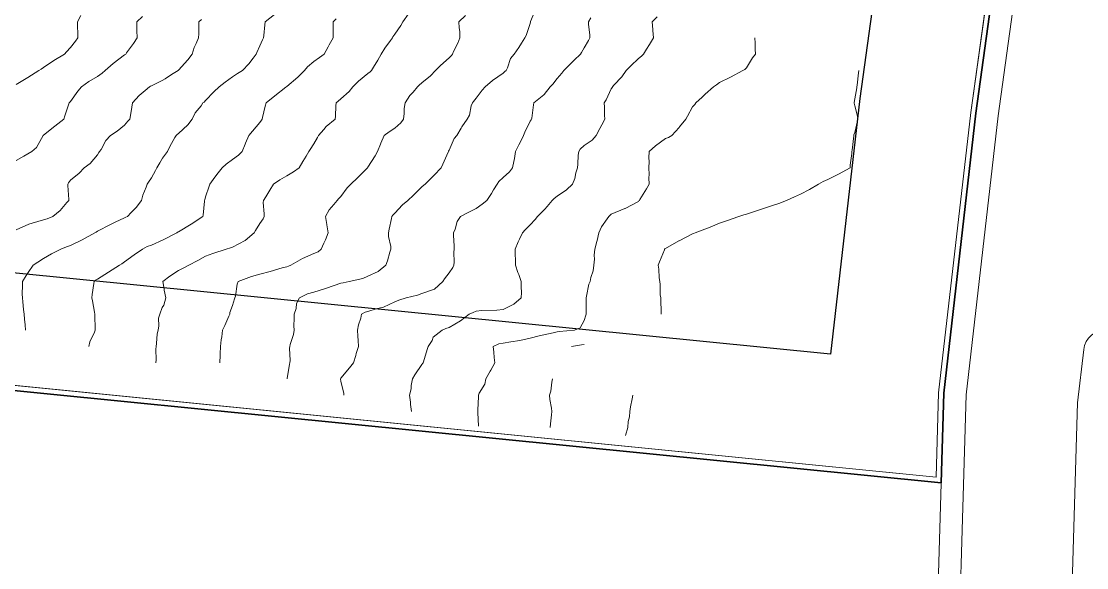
# Model space of a CAD drawing. Header units: metres. Extents: x 750 to 3116, y -341 to 1465.
# Drawn here: x 1038.27 to 1085.94, y -245.26 to -220.83 of the extents above; entities that cross this region are included whole.
import ezdxf

# ---------------------------------------------------------------- set-up
doc = ezdxf.new("R2010")
doc.units = ezdxf.units.M
doc.linetypes.add('ACAD_ISO04W100', pattern=[30, 24, -3, 0, -3])
doc.layers.add('Column', color=50, linetype='Continuous', lineweight=20)
for name, color, linetype in [('CONTOUR873_5', 7, 'Continuous'), ('CONTOUR873_667', 7, 'Continuous'), ('CONTOUR873_833', 7, 'Continuous'), ('CONTOUR874', 7, 'Continuous'), ('CONTOUR874_167', 7, 'Continuous'), ('CONTOUR874_333', 7, 'Continuous'), ('CONTOUR874_5', 7, 'Continuous'), ('CONTOUR874_667', 7, 'Continuous'), ('CONTOUR874_833', 7, 'Continuous'), ('CONTOUR875', 7, 'Continuous'), ('CONTOUR875_167', 7, 'Continuous'), ('CONTOUR875_333', 7, 'Continuous'), ('CONTOUR875_5', 7, 'Continuous')]:
    doc.layers.add(name, color=color, linetype=linetype)

msp = doc.modelspace()

# ---------------------------------------------------------------- linework, layer by layer
at = {"layer": 'Column'}
for points in [[(822.591, -162.792), (935.248, -167.363), (1003.085, -173.329), (1084.5, -182.543, -0.390874), (1085.387, -183.569), (1084.676, -205.529), (1081.977, -225.064), (1080.541, -237.533), (1078.7, -300.016)], [(1163.455, -237.767), (1086.841, -234.624, 0.392789), (1085.807, -235.508), (1085.532, -237.893), (1083.698, -300.163)]]:
    msp.add_lwpolyline(points, format="xyb", dxfattribs=at)
msp.add_lwpolyline([(822.53, -164.291), (935.152, -168.861), (1002.935, -174.822), (1084.371, -184.038), (1083.678, -205.444), (1080.985, -224.939), (1079.542, -237.461), (1077.701, -299.986)], dxfattribs=at)
at = {"layer": 'Column', "linetype": 'ACAD_ISO04W100', "lineweight": 20, "ltscale": 100}
for points in [[(1079.424, -241.469), (1009.61, -234.518), (963.193, -234.838), (933.354, -233.775), (933.386, -219.3), (931.983, -198.128), (933.154, -168.781), (935.152, -168.861), (1002.935, -174.822), (1084.371, -184.038), (1083.678, -205.444), (1080.985, -224.939), (1079.542, -237.461)], [(1079.202, -241.216), (1009.621, -234.288), (963.196, -234.608), (933.585, -233.553), (933.616, -219.293), (932.214, -198.125), (933.374, -169.02), (935.137, -169.09), (1002.912, -175.051), (1084.134, -184.243), (1083.449, -205.424), (1080.757, -224.91), (1079.313, -237.444)]]:
    msp.add_lwpolyline(points, close=True, dxfattribs=at)
at = {"layer": 'Column', "lineweight": 35}
msp.add_lwpolyline([(1083.835, -200.583), (1083.678, -205.444), (1080.985, -224.939), (1079.542, -237.461), (1079.424, -241.469), (1009.61, -234.518), (963.193, -234.838), (933.354, -233.775), (933.386, -219.3), (931.983, -198.128), (933.154, -168.781), (935.152, -168.861), (1002.935, -174.822), (1067.424, -182.12)], dxfattribs=at)
at = {"layer": 'Column', "lineweight": 20}
msp.add_lwpolyline([(1084.134, -184.243), (1083.449, -205.424), (1080.757, -224.91), (1079.313, -237.444), (1079.202, -241.216), (1009.621, -234.288), (963.196, -234.608), (933.585, -233.553), (933.616, -219.293), (932.214, -198.125), (933.374, -169.02), (935.137, -169.09), (1002.912, -175.051)], close=True, dxfattribs=at)
at = {"layer": 'Column', "lineweight": 30}
msp.add_lwpolyline([(1078.988, -188.693), (1078.46, -205), (1075.796, -224.282), (1074.478, -235.721), (1009.852, -229.287), (963.268, -229.607), (938.595, -228.728), (938.616, -219.133), (937.22, -198.059), (938.165, -174.376), (1002.412, -180.026)], close=True, dxfattribs=at)
at = {"layer": 'CONTOUR873_5', "linetype": 'Continuous', "lineweight": 18}
for p, q in [((1040.787, -220.851), (1040.939, -220.569)), ((1040.795, -221.046), (1040.787, -220.851)), ((1040.801, -221.378), (1040.795, -221.046)), ((1040.704, -221.717), (1040.809, -221.577)), ((1040.809, -221.577), (1040.801, -221.378)), ((1040.298, -222.2), (1040.47, -221.997)), ((1040.47, -221.997), (1040.704, -221.717)), ((1039.26, -222.903), (1039.727, -222.583)), ((1039.727, -222.583), (1040.203, -222.303)), ((1040.203, -222.303), (1040.298, -222.2)), ((1038.565, -223.338), (1039.062, -223.029)), ((1039.062, -223.029), (1039.156, -222.966)), ((1039.156, -222.966), (1039.26, -222.903)), ((1038.05, -223.658), (1038.565, -223.338))]:
    msp.add_line(p, q, dxfattribs=at)
at = {"layer": 'CONTOUR873_667', "linetype": 'Continuous', "lineweight": 18}
for p, q in [((1043.447, -220.851), (1043.7, -220.611)), ((1043.449, -221.187), (1043.447, -220.851)), ((1043.3, -221.823), (1043.451, -221.577)), ((1043.448, -221.242), (1043.449, -221.187)), ((1043.451, -221.577), (1043.448, -221.242)), ((1042.982, -222.247), (1043.3, -221.823)), ((1042.377, -222.721), (1042.89, -222.337)), ((1042.89, -222.337), (1042.922, -222.322)), ((1042.922, -222.322), (1042.944, -222.303)), ((1042.944, -222.303), (1042.982, -222.247)), ((1041.89, -223.155), (1042.02, -223.029)), ((1042.02, -223.029), (1042.377, -222.721)), ((1040.971, -223.755), (1041.29, -223.521)), ((1041.29, -223.521), (1041.68, -223.306)), ((1041.68, -223.306), (1041.89, -223.155)), ((1040.47, -224.42), (1040.803, -223.955)), ((1040.803, -223.955), (1040.971, -223.755)), ((1040.406, -224.519), (1040.417, -224.481)), ((1040.417, -224.481), (1040.435, -224.46)), ((1040.435, -224.46), (1040.47, -224.42)), ((1040.222, -225.058), (1040.406, -224.519)), ((1039.771, -225.514), (1040.181, -225.207)), ((1040.181, -225.207), (1040.222, -225.058)), ((1039.26, -225.928), (1039.771, -225.514)), ((1038.949, -226.472), (1039.249, -225.94)), ((1039.249, -225.94), (1039.254, -225.933)), ((1039.254, -225.933), (1039.256, -225.931)), ((1039.256, -225.931), (1039.26, -225.928)), ((1038.05, -227.048), (1038.391, -226.863)), ((1038.391, -226.863), (1038.745, -226.659)), ((1038.745, -226.659), (1038.949, -226.472))]:
    msp.add_line(p, q, dxfattribs=at)
at = {"layer": 'CONTOUR873_833', "linetype": 'Continuous', "lineweight": 18}
for p, q in [((1046.21, -221.037), (1046.224, -220.851)), ((1046.219, -221.396), (1046.21, -221.037)), ((1046.224, -220.851), (1046.341, -220.744)), ((1046.103, -221.827), (1046.202, -221.577)), ((1046.202, -221.577), (1046.219, -221.396)), ((1045.914, -222.303), (1046.009, -221.996)), ((1046.009, -221.996), (1046.103, -221.827)), ((1045.31, -223.01), (1045.732, -222.556)), ((1045.732, -222.556), (1045.914, -222.303)), ((1045.001, -223.214), (1045.29, -223.029)), ((1045.29, -223.029), (1045.297, -223.021)), ((1045.297, -223.021), (1045.31, -223.01)), ((1044.1, -223.714), (1044.575, -223.47)), ((1044.575, -223.47), (1044.716, -223.399)), ((1044.716, -223.399), (1045.001, -223.214)), ((1043.544, -224.147), (1043.823, -223.921)), ((1043.823, -223.921), (1044.016, -223.755)), ((1044.016, -223.755), (1044.058, -223.73)), ((1044.058, -223.73), (1044.1, -223.714)), ((1043.214, -224.675), (1043.255, -224.481)), ((1043.255, -224.481), (1043.544, -224.147)), ((1043.154, -225.048), (1043.214, -224.675)), ((1042.89, -225.477), (1043.042, -225.298)), ((1043.042, -225.298), (1043.123, -225.207)), ((1043.123, -225.207), (1043.154, -225.048)), ((1042.263, -225.933), (1042.562, -225.736)), ((1042.562, -225.736), (1042.89, -225.477)), ((1041.841, -226.562), (1042.052, -226.156)), ((1042.052, -226.156), (1042.263, -225.933)), ((1041.361, -227.194), (1041.68, -226.798)), ((1041.68, -226.798), (1041.744, -226.697)), ((1041.744, -226.697), (1041.775, -226.659)), ((1041.775, -226.659), (1041.841, -226.562)), ((1041.082, -227.385), (1041.361, -227.194)), ((1040.47, -227.933), (1040.856, -227.616)), ((1040.856, -227.616), (1041.082, -227.385)), ((1040.358, -228.111), (1040.385, -228.06)), ((1040.359, -228.178), (1040.358, -228.111)), ((1040.397, -228.793), (1040.359, -228.178)), ((1040.385, -228.06), (1040.47, -227.933)), ((1040.014, -229.289), (1040.307, -228.935)), ((1040.307, -228.935), (1040.398, -228.837)), ((1040.398, -228.837), (1040.397, -228.793)), ((1038.76, -229.863), (1039.26, -229.714)), ((1039.26, -229.714), (1039.435, -229.668)), ((1039.435, -229.668), (1039.68, -229.563)), ((1039.68, -229.563), (1040.014, -229.289)), ((1038.05, -230.162), (1038.608, -229.898)), ((1038.608, -229.898), (1038.76, -229.863))]:
    msp.add_line(p, q, dxfattribs=at)
at = {"layer": 'CONTOUR874', "linetype": 'Continuous', "lineweight": 18}
for p, q in [((1049.185, -220.851), (1049.601, -220.522)), ((1049.118, -221.47), (1049.174, -220.992)), ((1049.174, -220.992), (1049.185, -220.851)), ((1049.069, -221.654), (1049.11, -221.577)), ((1049.11, -221.577), (1049.118, -221.47)), ((1048.809, -222.224), (1048.94, -221.927)), ((1048.94, -221.927), (1049.069, -221.654)), ((1048.455, -222.738), (1048.642, -222.481)), ((1048.642, -222.481), (1048.787, -222.303)), ((1048.787, -222.303), (1048.809, -222.224)), ((1047.954, -223.163), (1048.168, -223.029)), ((1048.168, -223.029), (1048.455, -222.738)), ((1047.397, -223.555), (1047.73, -223.311)), ((1047.73, -223.311), (1047.954, -223.163)), ((1046.52, -224.376), (1046.895, -223.98)), ((1046.895, -223.98), (1047.125, -223.755)), ((1047.125, -223.755), (1047.397, -223.555)), ((1046.316, -224.604), (1046.396, -224.481)), ((1046.396, -224.481), (1046.452, -224.44)), ((1046.452, -224.44), (1046.52, -224.376)), ((1045.919, -225.207), (1046.054, -224.927)), ((1046.054, -224.927), (1046.316, -224.604)), ((1045.721, -225.453), (1045.919, -225.207)), ((1045.2, -225.933), (1045.246, -225.895)), ((1045.246, -225.895), (1045.31, -225.844)), ((1045.31, -225.844), (1045.721, -225.453)), ((1044.923, -226.427), (1045.149, -226.029)), ((1045.149, -226.029), (1045.2, -225.933)), ((1044.597, -226.957), (1044.811, -226.659)), ((1044.811, -226.659), (1044.923, -226.427)), ((1044.333, -227.385), (1044.479, -227.157)), ((1044.479, -227.157), (1044.597, -226.957)), ((1044.1, -227.837), (1044.284, -227.495)), ((1044.284, -227.495), (1044.333, -227.385)), ((1043.718, -228.608), (1043.861, -228.254)), ((1043.861, -228.254), (1043.908, -228.111)), ((1043.908, -228.111), (1043.958, -228.025)), ((1043.958, -228.025), (1044.1, -227.837)), ((1043.651, -228.837), (1043.718, -228.608)), ((1043.19, -229.383), (1043.42, -229.155)), ((1043.42, -229.155), (1043.651, -228.837)), ((1042.47, -229.815), (1042.89, -229.616)), ((1042.89, -229.616), (1042.946, -229.596)), ((1042.946, -229.596), (1043.024, -229.563)), ((1043.024, -229.563), (1043.19, -229.383)), ((1041.68, -230.22), (1042.262, -229.912)), ((1042.262, -229.912), (1042.47, -229.815)), ((1040.47, -230.856), (1040.993, -230.603)), ((1040.993, -230.603), (1041.565, -230.289)), ((1041.565, -230.289), (1041.623, -230.255)), ((1041.623, -230.255), (1041.68, -230.22)), ((1039.619, -231.23), (1040.043, -231.015)), ((1040.043, -231.015), (1040.293, -230.908)), ((1040.293, -230.908), (1040.47, -230.856)), ((1038.8, -231.741), (1039.017, -231.595)), ((1039.017, -231.595), (1039.26, -231.433)), ((1039.26, -231.433), (1039.619, -231.23)), ((1038.495, -232.2), (1038.58, -232.059)), ((1038.58, -232.059), (1038.8, -231.741)), ((1038.323, -232.467), (1038.495, -232.2)), ((1038.329, -232.634), (1038.323, -232.467)), ((1038.315, -233.034), (1038.329, -232.634)), ((1038.321, -233.193), (1038.315, -233.034)), ((1038.344, -233.369), (1038.321, -233.193)), ((1038.378, -233.722), (1038.344, -233.369)), ((1038.404, -233.919), (1038.378, -233.722)), ((1038.423, -234.143), (1038.404, -233.919)), ((1038.449, -234.405), (1038.423, -234.143)), ((1038.469, -234.645), (1038.449, -234.405))]:
    msp.add_line(p, q, dxfattribs=at)
at = {"layer": 'CONTOUR874_167', "linetype": 'Continuous', "lineweight": 18}
for p, q in [((1052.225, -220.851), (1052.363, -220.727)), ((1052.226, -221.057), (1052.225, -220.851)), ((1052.228, -221.372), (1052.226, -221.057)), ((1052.051, -221.888), (1052.229, -221.577)), ((1052.229, -221.577), (1052.228, -221.372)), ((1051.819, -222.303), (1052.007, -221.965)), ((1052.007, -221.965), (1052.051, -221.888)), ((1051.36, -222.633), (1051.609, -222.452)), ((1051.609, -222.452), (1051.819, -222.303)), ((1050.65, -223.329), (1050.937, -223.029)), ((1050.937, -223.029), (1051.08, -222.861)), ((1051.08, -222.861), (1051.36, -222.633)), ((1050.15, -223.748), (1050.65, -223.329)), ((1049.622, -224.164), (1050.106, -223.781)), ((1050.106, -223.781), (1050.139, -223.755)), ((1050.139, -223.755), (1050.144, -223.752)), ((1050.144, -223.752), (1050.15, -223.748)), ((1049.186, -224.629), (1049.226, -224.481)), ((1049.226, -224.481), (1049.622, -224.164)), ((1049.065, -225.132), (1049.186, -224.629)), ((1048.624, -225.743), (1048.94, -225.352)), ((1048.94, -225.352), (1049.013, -225.251)), ((1049.013, -225.251), (1049.046, -225.207)), ((1049.046, -225.207), (1049.065, -225.132)), ((1048.451, -225.933), (1048.624, -225.743)), ((1048.16, -226.659), (1048.285, -226.326)), ((1048.285, -226.326), (1048.298, -226.274)), ((1048.298, -226.274), (1048.451, -225.933)), ((1047.73, -227.012), (1047.993, -226.817)), ((1047.993, -226.817), (1048.16, -226.659)), ((1047.256, -227.385), (1047.446, -227.215)), ((1047.446, -227.215), (1047.73, -227.012)), ((1046.858, -227.908), (1047.017, -227.683)), ((1047.017, -227.683), (1047.256, -227.385)), ((1046.52, -228.685), (1046.672, -228.202)), ((1046.672, -228.202), (1046.708, -228.111)), ((1046.708, -228.111), (1046.858, -227.908)), ((1046.48, -228.813), (1046.52, -228.685)), ((1046.412, -229.498), (1046.467, -228.868)), ((1046.467, -228.868), (1046.472, -228.837)), ((1046.472, -228.837), (1046.48, -228.813)), ((1045.87, -229.899), (1046.4, -229.563)), ((1046.4, -229.563), (1046.412, -229.498)), ((1045.31, -230.24), (1045.87, -229.899)), ((1044.1, -230.835), (1044.618, -230.599)), ((1044.618, -230.599), (1045.228, -230.289)), ((1045.228, -230.289), (1045.268, -230.264)), ((1045.268, -230.264), (1045.31, -230.24)), ((1043.32, -231.273), (1043.694, -231.015)), ((1043.694, -231.015), (1043.911, -230.902)), ((1043.911, -230.902), (1044.1, -230.835)), ((1042.769, -231.668), (1042.89, -231.589)), ((1042.89, -231.589), (1043.32, -231.273)), ((1041.68, -232.359), (1042.182, -232.042)), ((1042.182, -232.042), (1042.668, -231.741)), ((1042.668, -231.741), (1042.769, -231.668)), ((1041.443, -233.05), (1041.522, -232.561)), ((1041.522, -232.561), (1041.532, -232.467)), ((1041.532, -232.467), (1041.59, -232.413)), ((1041.59, -232.413), (1041.68, -232.359)), ((1041.429, -233.193), (1041.443, -233.05)), ((1041.457, -233.326), (1041.429, -233.193)), ((1041.55, -233.841), (1041.457, -233.326)), ((1041.565, -233.919), (1041.55, -233.841)), ((1041.565, -233.988), (1041.565, -233.919)), ((1041.572, -234.58), (1041.565, -233.988)), ((1041.342, -235.168), (1041.546, -234.725)), ((1041.546, -234.725), (1041.572, -234.645)), ((1041.572, -234.645), (1041.572, -234.58)), ((1041.289, -235.371), (1041.342, -235.168))]:
    msp.add_line(p, q, dxfattribs=at)
at = {"layer": 'CONTOUR874_333', "linetype": 'Continuous', "lineweight": 18}
for p, q in [((1055.336, -220.851), (1055.604, -220.493)), ((1054.99, -221.402), (1055.259, -221.012)), ((1055.259, -221.012), (1055.336, -220.851)), ((1054.799, -221.691), (1054.879, -221.577)), ((1054.879, -221.577), (1054.9, -221.523)), ((1054.9, -221.523), (1054.99, -221.402)), ((1054.373, -222.303), (1054.535, -222.03)), ((1054.535, -222.03), (1054.799, -221.691)), ((1054.025, -222.882), (1054.222, -222.568)), ((1054.222, -222.568), (1054.373, -222.303)), ((1053.875, -223.086), (1053.937, -223.029)), ((1053.937, -223.029), (1054.025, -222.882)), ((1053.113, -223.755), (1053.363, -223.505)), ((1053.363, -223.505), (1053.78, -223.169)), ((1053.78, -223.169), (1053.875, -223.086)), ((1052.57, -224.298), (1052.937, -223.975)), ((1052.937, -223.975), (1053.113, -223.755)), ((1052.346, -224.615), (1052.366, -224.481)), ((1052.366, -224.481), (1052.447, -224.407)), ((1052.447, -224.407), (1052.57, -224.298)), ((1052.338, -225.068), (1052.346, -224.615)), ((1051.91, -225.537), (1052.313, -225.207)), ((1052.313, -225.207), (1052.338, -225.068)), ((1051.567, -225.933), (1051.812, -225.662)), ((1051.812, -225.662), (1051.91, -225.537)), ((1051.201, -226.564), (1051.36, -226.31)), ((1051.36, -226.31), (1051.522, -226.03)), ((1051.522, -226.03), (1051.567, -225.933)), ((1050.872, -227.092), (1051.013, -226.867)), ((1051.013, -226.867), (1051.139, -226.659)), ((1051.139, -226.659), (1051.201, -226.564)), ((1050.7, -227.385), (1050.872, -227.092)), ((1049.836, -227.922), (1050.15, -227.737)), ((1050.15, -227.737), (1050.447, -227.563)), ((1050.447, -227.563), (1050.7, -227.385)), ((1049.392, -228.382), (1049.564, -228.111)), ((1049.564, -228.111), (1049.836, -227.922)), ((1049.107, -228.837), (1049.208, -228.676)), ((1049.208, -228.676), (1049.392, -228.382)), ((1049.101, -228.934), (1049.107, -228.837)), ((1049.147, -229.439), (1049.101, -228.934)), ((1048.94, -229.879), (1049.1, -229.659)), ((1049.1, -229.659), (1049.141, -229.563)), ((1049.141, -229.563), (1049.147, -229.439)), ((1048.687, -230.289), (1048.756, -230.179)), ((1048.756, -230.179), (1048.94, -229.879)), ((1047.73, -230.928), (1048.292, -230.626)), ((1048.292, -230.626), (1048.687, -230.289)), ((1046.844, -231.21), (1047.443, -231.015)), ((1047.443, -231.015), (1047.633, -230.957)), ((1047.633, -230.957), (1047.73, -230.928)), ((1045.773, -231.741), (1046.17, -231.531)), ((1046.17, -231.531), (1046.52, -231.334)), ((1046.52, -231.334), (1046.844, -231.21)), ((1044.913, -232.229), (1045.31, -231.968)), ((1045.31, -231.968), (1045.515, -231.864)), ((1045.515, -231.864), (1045.773, -231.741)), ((1044.603, -232.467), (1044.913, -232.229)), ((1044.666, -232.806), (1044.603, -232.467)), ((1044.668, -232.852), (1044.666, -232.806)), ((1044.743, -233.193), (1044.668, -232.852)), ((1044.583, -233.629), (1044.651, -233.523)), ((1044.651, -233.523), (1044.743, -233.193)), ((1044.418, -234.11), (1044.465, -233.919)), ((1044.465, -233.919), (1044.583, -233.629)), ((1044.39, -234.645), (1044.425, -234.45)), ((1044.425, -234.45), (1044.418, -234.11)), ((1044.328, -235.234), (1044.36, -234.801)), ((1044.36, -234.801), (1044.39, -234.645)), ((1044.292, -235.486), (1044.304, -235.371)), ((1044.304, -235.371), (1044.328, -235.234)), ((1044.309, -235.971), (1044.292, -235.486)), ((1044.298, -236.097), (1044.309, -235.971))]:
    msp.add_line(p, q, dxfattribs=at)
at = {"layer": 'CONTOUR874_5', "linetype": 'Continuous', "lineweight": 18}
for p, q in [((1057.848, -220.851), (1058.146, -220.567)), ((1057.858, -221.12), (1057.848, -220.851)), ((1057.886, -221.291), (1057.858, -221.12)), ((1057.802, -221.812), (1057.896, -221.577)), ((1057.896, -221.577), (1057.886, -221.291)), ((1057.615, -222.18), (1057.802, -221.812)), ((1057.032, -222.802), (1057.41, -222.46)), ((1057.41, -222.46), (1057.515, -222.366)), ((1057.515, -222.366), (1057.561, -222.303)), ((1057.561, -222.303), (1057.615, -222.18)), ((1056.588, -223.262), (1056.804, -223.029)), ((1056.804, -223.029), (1057.032, -222.802)), ((1056.2, -223.589), (1056.588, -223.262)), ((1055.657, -224.155), (1055.802, -223.994)), ((1055.802, -223.994), (1055.994, -223.755)), ((1055.994, -223.755), (1056.079, -223.683)), ((1056.079, -223.683), (1056.2, -223.589)), ((1055.406, -224.73), (1055.443, -224.481)), ((1055.443, -224.481), (1055.657, -224.155)), ((1055.374, -225.207), (1055.406, -224.957)), ((1055.406, -224.957), (1055.406, -224.73)), ((1054.99, -225.612), (1055.261, -225.369)), ((1055.261, -225.369), (1055.374, -225.207)), ((1054.501, -225.933), (1054.729, -225.776)), ((1054.729, -225.776), (1054.99, -225.612)), ((1054.211, -226.659), (1054.342, -226.322)), ((1054.342, -226.322), (1054.357, -226.279)), ((1054.357, -226.279), (1054.501, -225.933)), ((1053.78, -227.355), (1054.104, -226.853)), ((1054.104, -226.853), (1054.211, -226.659)), ((1053.01, -228.111), (1053.312, -227.83)), ((1053.312, -227.83), (1053.734, -227.412)), ((1053.734, -227.412), (1053.762, -227.385)), ((1053.762, -227.385), (1053.767, -227.377)), ((1053.767, -227.377), (1053.78, -227.355)), ((1052.57, -228.665), (1052.856, -228.282)), ((1052.856, -228.282), (1053.01, -228.111)), ((1052.402, -228.837), (1052.466, -228.774)), ((1052.466, -228.774), (1052.57, -228.665)), ((1051.88, -229.563), (1052.055, -229.254)), ((1052.055, -229.254), (1052.262, -229.022)), ((1052.262, -229.022), (1052.402, -228.837)), ((1051.939, -229.91), (1051.88, -229.563)), ((1051.945, -229.938), (1051.939, -229.91)), ((1052.003, -230.289), (1051.945, -229.938)), ((1051.805, -230.748), (1051.882, -230.602)), ((1051.882, -230.602), (1052.003, -230.289)), ((1051.36, -231.217), (1051.561, -231.135)), ((1051.561, -231.135), (1051.686, -231.015)), ((1051.686, -231.015), (1051.805, -230.748)), ((1050.332, -231.741), (1050.857, -231.439)), ((1050.857, -231.439), (1051.36, -231.217)), ((1048.94, -232.143), (1049.405, -232.02)), ((1049.405, -232.02), (1049.95, -231.861)), ((1049.95, -231.861), (1050.15, -231.804)), ((1050.15, -231.804), (1050.225, -231.786)), ((1050.225, -231.786), (1050.332, -231.741)), ((1047.854, -233.118), (1047.925, -232.584)), ((1047.925, -232.584), (1047.974, -232.467)), ((1047.974, -232.467), (1048.568, -232.244)), ((1048.568, -232.244), (1048.94, -232.143)), ((1047.611, -233.847), (1047.73, -233.538)), ((1047.73, -233.538), (1047.819, -233.246)), ((1047.819, -233.246), (1047.83, -233.193)), ((1047.83, -233.193), (1047.854, -233.118)), ((1047.376, -234.432), (1047.56, -234.021)), ((1047.56, -234.021), (1047.606, -233.919)), ((1047.606, -233.919), (1047.611, -233.847)), ((1047.279, -234.645), (1047.376, -234.432)), ((1047.223, -235.067), (1047.241, -234.938)), ((1047.241, -234.938), (1047.279, -234.645)), ((1047.174, -235.704), (1047.184, -235.371)), ((1047.184, -235.371), (1047.223, -235.067)), ((1047.163, -236.097), (1047.173, -235.763)), ((1047.173, -235.763), (1047.174, -235.704))]:
    msp.add_line(p, q, dxfattribs=at)
at = {"layer": 'CONTOUR874_667', "linetype": 'Continuous', "lineweight": 18}
for p, q in [((1061.061, -220.838), (1061.289, -220.274)), ((1060.86, -221.469), (1061.04, -220.924)), ((1061.04, -220.924), (1061.055, -220.86)), ((1061.055, -220.851), (1061.061, -220.838)), ((1061.055, -220.86), (1061.055, -220.851)), ((1060.653, -221.809), (1060.808, -221.577)), ((1060.808, -221.577), (1060.86, -221.469)), ((1060.318, -222.303), (1060.53, -221.997)), ((1060.53, -221.997), (1060.653, -221.809)), ((1060.023, -222.913), (1060.153, -222.497)), ((1060.153, -222.497), (1060.318, -222.303)), ((1059.911, -223.077), (1059.959, -223.029)), ((1059.959, -223.029), (1060.023, -222.913)), ((1059.02, -223.755), (1059.357, -223.471)), ((1059.357, -223.471), (1059.83, -223.144)), ((1059.83, -223.144), (1059.911, -223.077)), ((1058.62, -224.262), (1058.887, -223.915)), ((1058.887, -223.915), (1059.02, -223.755)), ((1058.404, -224.61), (1058.457, -224.481)), ((1058.457, -224.481), (1058.506, -224.412)), ((1058.506, -224.412), (1058.62, -224.262)), ((1058.325, -225.03), (1058.404, -224.61)), ((1057.986, -225.553), (1058.225, -225.207)), ((1058.225, -225.207), (1058.325, -225.03)), ((1057.763, -225.933), (1057.96, -225.603)), ((1057.96, -225.603), (1057.986, -225.553)), ((1057.41, -226.599), (1057.642, -226.072)), ((1057.642, -226.072), (1057.763, -225.933)), ((1057.133, -227.219), (1057.368, -226.684)), ((1057.368, -226.684), (1057.379, -226.659)), ((1057.379, -226.659), (1057.386, -226.644)), ((1057.386, -226.644), (1057.41, -226.599)), ((1057.06, -227.385), (1057.133, -227.219)), ((1056.569, -227.889), (1056.749, -227.715)), ((1056.749, -227.715), (1057.06, -227.385)), ((1055.815, -228.606), (1056.2, -228.235)), ((1056.2, -228.235), (1056.284, -228.161)), ((1056.284, -228.161), (1056.346, -228.111)), ((1056.346, -228.111), (1056.569, -227.889)), ((1055.56, -228.837), (1055.815, -228.606)), ((1054.99, -229.411), (1055.324, -229.038)), ((1055.324, -229.038), (1055.56, -228.837)), ((1054.726, -230.13), (1054.843, -229.651)), ((1054.843, -229.651), (1054.858, -229.563)), ((1054.858, -229.563), (1054.896, -229.506)), ((1054.896, -229.506), (1054.99, -229.411)), ((1054.701, -230.289), (1054.726, -230.13)), ((1054.709, -230.457), (1054.701, -230.289)), ((1054.802, -230.902), (1054.709, -230.457)), ((1054.655, -231.54), (1054.763, -231.151)), ((1054.763, -231.151), (1054.808, -231.015)), ((1054.808, -231.015), (1054.802, -230.902)), ((1054.582, -231.741), (1054.655, -231.54)), ((1053.78, -232.228), (1054.236, -232.015)), ((1054.236, -232.015), (1054.582, -231.741)), ((1052.27, -232.647), (1052.57, -232.544)), ((1052.57, -232.544), (1052.672, -232.528)), ((1052.672, -232.528), (1052.942, -232.467)), ((1052.942, -232.467), (1053.555, -232.332)), ((1053.555, -232.332), (1053.78, -232.228)), ((1050.723, -233.193), (1051.076, -233.023)), ((1051.076, -233.023), (1051.36, -232.946)), ((1051.36, -232.946), (1051.888, -232.783)), ((1051.888, -232.783), (1052.27, -232.647)), ((1050.564, -233.67), (1050.589, -233.456)), ((1050.589, -233.456), (1050.723, -233.193)), ((1050.476, -233.919), (1050.564, -233.67)), ((1050.484, -234.119), (1050.476, -233.919)), ((1050.467, -234.455), (1050.484, -234.119)), ((1050.475, -234.645), (1050.467, -234.455)), ((1050.307, -235.277), (1050.455, -234.828)), ((1050.455, -234.828), (1050.475, -234.645)), ((1050.272, -235.444), (1050.294, -235.371)), ((1050.308, -236.002), (1050.272, -235.444)), ((1050.294, -235.371), (1050.307, -235.277)), ((1050.174, -236.808), (1050.27, -236.169)), ((1050.27, -236.169), (1050.289, -236.097)), ((1050.289, -236.097), (1050.308, -236.002)), ((1050.171, -236.823), (1050.174, -236.808))]:
    msp.add_line(p, q, dxfattribs=at)
at = {"layer": 'CONTOUR874_833', "linetype": 'Continuous', "lineweight": 18}
for p, q in [((1063.648, -220.851), (1063.758, -220.672)), ((1063.654, -220.968), (1063.648, -220.851)), ((1063.703, -221.431), (1063.654, -220.968)), ((1063.645, -221.688), (1063.71, -221.577)), ((1063.71, -221.577), (1063.703, -221.431)), ((1063.338, -222.23), (1063.46, -222.02)), ((1063.46, -222.02), (1063.645, -221.688)), ((1062.889, -222.686), (1063.01, -222.573)), ((1063.01, -222.573), (1063.294, -222.303)), ((1063.294, -222.303), (1063.338, -222.23)), ((1062.458, -223.154), (1062.547, -223.029)), ((1062.547, -223.029), (1062.889, -222.686)), ((1062.048, -223.634), (1062.25, -223.39)), ((1062.25, -223.39), (1062.458, -223.154)), ((1061.66, -224.109), (1061.938, -223.755)), ((1061.938, -223.755), (1062.048, -223.634)), ((1061.19, -224.571), (1061.208, -224.481)), ((1061.208, -224.481), (1061.652, -224.122)), ((1061.652, -224.122), (1061.66, -224.109)), ((1061.114, -225.162), (1061.19, -224.571)), ((1060.801, -225.789), (1061.04, -225.298)), ((1061.04, -225.298), (1061.088, -225.236)), ((1061.088, -225.236), (1061.106, -225.207)), ((1061.106, -225.207), (1061.114, -225.162)), ((1060.74, -225.933), (1060.801, -225.789)), ((1060.388, -226.659), (1060.535, -226.356)), ((1060.535, -226.356), (1060.617, -226.187)), ((1060.617, -226.187), (1060.74, -225.933)), ((1060.341, -226.965), (1060.388, -226.659)), ((1060.254, -227.385), (1060.304, -227.1)), ((1060.304, -227.1), (1060.341, -226.965)), ((1059.636, -227.995), (1059.83, -227.817)), ((1059.83, -227.817), (1060.118, -227.558)), ((1060.118, -227.558), (1060.254, -227.385)), ((1059.4, -228.369), (1059.563, -228.111)), ((1059.563, -228.111), (1059.636, -227.995)), ((1059.101, -228.837), (1059.306, -228.523)), ((1059.306, -228.523), (1059.4, -228.369)), ((1058.292, -229.366), (1058.62, -229.199)), ((1058.62, -229.199), (1058.898, -229.004)), ((1058.898, -229.004), (1059.101, -228.837)), ((1057.777, -229.783), (1057.919, -229.563)), ((1057.919, -229.563), (1058.292, -229.366)), ((1057.611, -230.289), (1057.688, -230.122)), ((1057.688, -230.122), (1057.777, -229.783)), ((1057.609, -230.408), (1057.611, -230.289)), ((1057.642, -230.875), (1057.609, -230.408)), ((1057.631, -231.148), (1057.641, -231.015)), ((1057.641, -231.602), (1057.631, -231.148)), ((1057.641, -231.015), (1057.642, -230.875)), ((1057.632, -231.741), (1057.641, -231.602)), ((1057.21, -232.347), (1057.41, -232.078)), ((1057.41, -232.078), (1057.577, -231.841)), ((1057.577, -231.841), (1057.632, -231.741)), ((1056.761, -232.804), (1057.136, -232.467)), ((1057.136, -232.467), (1057.21, -232.347)), ((1055.493, -233.193), (1055.993, -233.069)), ((1055.993, -233.069), (1056.2, -232.999)), ((1056.2, -232.999), (1056.761, -232.804)), ((1054.475, -233.61), (1054.99, -233.369)), ((1054.99, -233.369), (1055.159, -233.294)), ((1055.159, -233.294), (1055.493, -233.193)), ((1053.459, -234.112), (1053.5, -233.919)), ((1053.5, -233.919), (1053.652, -233.842)), ((1053.652, -233.842), (1053.78, -233.812)), ((1053.78, -233.812), (1054.156, -233.693)), ((1054.156, -233.693), (1054.475, -233.61)), ((1053.321, -234.645), (1053.367, -234.397)), ((1053.367, -234.397), (1053.459, -234.112)), ((1053.336, -234.912), (1053.321, -234.645)), ((1053.344, -235.109), (1053.336, -234.912)), ((1053.263, -235.681), (1053.358, -235.371)), ((1053.358, -235.371), (1053.344, -235.109)), ((1053.132, -236.097), (1053.244, -235.775)), ((1053.244, -235.775), (1053.263, -235.681)), ((1052.57, -236.795), (1052.955, -236.328)), ((1052.955, -236.328), (1053.132, -236.097)), ((1052.551, -236.823), (1052.556, -236.814)), ((1052.552, -236.834), (1052.551, -236.823)), ((1052.57, -236.921), (1052.552, -236.834)), ((1052.556, -236.814), (1052.57, -236.795)), ((1052.698, -237.472), (1052.57, -236.921)), ((1052.71, -237.549), (1052.698, -237.472))]:
    msp.add_line(p, q, dxfattribs=at)
at = {"layer": 'CONTOUR875', "linetype": 'Continuous', "lineweight": 18}
for p, q in [((1066.497, -220.851), (1066.726, -220.633)), ((1066.523, -221.191), (1066.497, -220.851)), ((1066.377, -221.875), (1066.554, -221.577)), ((1066.527, -221.239), (1066.523, -221.191)), ((1066.554, -221.577), (1066.527, -221.239)), ((1066.116, -222.303), (1066.25, -222.081)), ((1066.25, -222.081), (1066.377, -221.875)), ((1065.538, -222.824), (1065.88, -222.5)), ((1065.88, -222.5), (1066.023, -222.389)), ((1066.023, -222.389), (1066.116, -222.303)), ((1065.14, -223.311), (1065.34, -223.029)), ((1065.34, -223.029), (1065.538, -222.824)), ((1064.783, -223.687), (1065.14, -223.311)), ((1064.44, -224.343), (1064.67, -223.85)), ((1064.67, -223.85), (1064.717, -223.783)), ((1064.717, -223.783), (1064.724, -223.755)), ((1064.724, -223.755), (1064.783, -223.687)), ((1064.346, -224.481), (1064.44, -224.343)), ((1064.364, -224.665), (1064.346, -224.481)), ((1064.367, -225.025), (1064.364, -224.665)), ((1064.241, -225.464), (1064.382, -225.207)), ((1064.382, -225.207), (1064.367, -225.025)), ((1063.989, -225.933), (1064.15, -225.621)), ((1064.15, -225.621), (1064.241, -225.464)), ((1063.278, -226.55), (1063.46, -226.381)), ((1063.46, -226.381), (1063.81, -226.143)), ((1063.81, -226.143), (1063.989, -225.933)), ((1063.177, -227.215), (1063.194, -226.818)), ((1063.194, -226.818), (1063.211, -226.659)), ((1063.211, -226.659), (1063.278, -226.55)), ((1063.158, -227.385), (1063.177, -227.215)), ((1063.039, -227.858), (1063.081, -227.612)), ((1063.081, -227.612), (1063.158, -227.385)), ((1062.667, -228.361), (1062.928, -228.111)), ((1062.928, -228.111), (1063.039, -227.858)), ((1062.031, -228.837), (1062.111, -228.754)), ((1062.111, -228.754), (1062.25, -228.653)), ((1062.25, -228.653), (1062.667, -228.361)), ((1061.372, -229.563), (1061.698, -229.231)), ((1061.698, -229.231), (1061.796, -229.109)), ((1061.796, -229.109), (1062.031, -228.837)), ((1061.04, -229.93), (1061.267, -229.699)), ((1061.267, -229.699), (1061.372, -229.563)), ((1060.698, -230.289), (1060.816, -230.154)), ((1060.816, -230.154), (1061.04, -229.93)), ((1060.506, -230.695), (1060.569, -230.571)), ((1060.569, -230.571), (1060.698, -230.289)), ((1060.374, -231.015), (1060.506, -230.695)), ((1060.375, -231.342), (1060.374, -231.015)), ((1060.377, -231.413), (1060.375, -231.342)), ((1060.378, -231.741), (1060.377, -231.413)), ((1060.491, -232.07), (1060.378, -231.741)), ((1060.528, -232.159), (1060.491, -232.07)), ((1060.64, -232.467), (1060.528, -232.159)), ((1060.635, -232.71), (1060.64, -232.467)), ((1060.646, -232.957), (1060.635, -232.71)), ((1060.641, -233.193), (1060.646, -232.957)), ((1059.83, -233.721), (1060.316, -233.485)), ((1060.316, -233.485), (1060.641, -233.193)), ((1057.928, -234.23), (1058.307, -233.919)), ((1058.307, -233.919), (1058.495, -233.844)), ((1058.495, -233.844), (1058.62, -233.785)), ((1058.62, -233.785), (1058.879, -233.763)), ((1058.879, -233.763), (1059.551, -233.751)), ((1059.551, -233.751), (1059.83, -233.721)), ((1057.41, -234.52), (1057.928, -234.23)), ((1056.654, -235.099), (1056.707, -234.949)), ((1056.707, -234.949), (1057.096, -234.645)), ((1057.096, -234.645), (1057.274, -234.563)), ((1057.274, -234.563), (1057.41, -234.52)), ((1056.429, -235.508), (1056.472, -235.371)), ((1056.472, -235.371), (1056.654, -235.099)), ((1056.273, -236.053), (1056.429, -235.508)), ((1055.885, -236.634), (1056.2, -236.172)), ((1056.2, -236.172), (1056.241, -236.122)), ((1056.241, -236.122), (1056.26, -236.097)), ((1056.26, -236.097), (1056.273, -236.053)), ((1055.717, -237.113), (1055.77, -236.823)), ((1055.77, -236.823), (1055.885, -236.634)), ((1055.649, -237.549), (1055.716, -237.259)), ((1055.716, -237.259), (1055.717, -237.113)), ((1055.686, -237.857), (1055.649, -237.549)), ((1055.69, -237.969), (1055.686, -237.857)), ((1055.724, -238.275), (1055.69, -237.969))]:
    msp.add_line(p, q, dxfattribs=at)
at = {"layer": 'CONTOUR875_167', "linetype": 'Continuous', "lineweight": 18}
for p, q in [((1071.101, -221.805), (1071.087, -221.577)), ((1071.105, -222.072), (1071.101, -221.805)), ((1071.12, -222.303), (1071.105, -222.072)), ((1070.72, -222.909), (1070.993, -222.467)), ((1070.993, -222.467), (1071.12, -222.303)), ((1070, -223.323), (1070.553, -223.029)), ((1070.553, -223.029), (1070.644, -222.983)), ((1070.644, -222.983), (1070.72, -222.909)), ((1069.51, -223.568), (1070, -223.323)), ((1068.868, -224.096), (1069.236, -223.755)), ((1069.236, -223.755), (1069.38, -223.677)), ((1069.38, -223.677), (1069.51, -223.568)), ((1068.413, -224.549), (1068.458, -224.481)), ((1068.458, -224.481), (1068.738, -224.218)), ((1068.738, -224.218), (1068.868, -224.096)), ((1068.081, -225.076), (1068.3, -224.651)), ((1068.3, -224.651), (1068.413, -224.549)), ((1067.724, -225.552), (1068.011, -225.207)), ((1068.011, -225.207), (1068.081, -225.076)), ((1067.378, -225.933), (1067.705, -225.576)), ((1067.705, -225.576), (1067.724, -225.552)), ((1066.366, -226.659), (1066.654, -226.397)), ((1066.654, -226.397), (1067.09, -226.075)), ((1067.09, -226.075), (1067.236, -226.02)), ((1067.236, -226.02), (1067.378, -225.933)), ((1066.351, -226.942), (1066.366, -226.659)), ((1066.344, -227.385), (1066.357, -227.099)), ((1066.357, -227.099), (1066.351, -226.942)), ((1066.363, -227.675), (1066.344, -227.385)), ((1066.348, -227.83), (1066.363, -227.675)), ((1066.371, -228.111), (1066.348, -227.83)), ((1066.238, -228.326), (1066.371, -228.111)), ((1065.951, -228.794), (1066.238, -228.326)), ((1064.67, -229.451), (1065.274, -229.199)), ((1065.274, -229.199), (1065.285, -229.194)), ((1065.285, -229.194), (1065.88, -228.881)), ((1065.88, -228.881), (1065.908, -228.854)), ((1065.908, -228.854), (1065.925, -228.837)), ((1065.925, -228.837), (1065.951, -228.794)), ((1064.234, -230.027), (1064.492, -229.67)), ((1064.492, -229.67), (1064.557, -229.563)), ((1064.557, -229.563), (1064.597, -229.519)), ((1064.597, -229.519), (1064.67, -229.451)), ((1064.106, -230.289), (1064.234, -230.027)), ((1063.933, -231.015), (1064.019, -230.679)), ((1064.019, -230.679), (1064.039, -230.636)), ((1064.039, -230.636), (1064.106, -230.289)), ((1063.903, -231.281), (1063.933, -231.015)), ((1063.893, -231.741), (1063.918, -231.466)), ((1063.918, -231.466), (1063.903, -231.281)), ((1063.752, -232.292), (1063.86, -231.981)), ((1063.86, -231.981), (1063.893, -231.741)), ((1063.567, -233.128), (1063.662, -232.588)), ((1063.662, -232.588), (1063.721, -232.467)), ((1063.721, -232.467), (1063.752, -232.292)), ((1063.541, -233.87), (1063.546, -233.244)), ((1063.544, -233.193), (1063.567, -233.128)), ((1063.546, -233.244), (1063.544, -233.193)), ((1063.46, -234.209), (1063.537, -233.965)), ((1063.537, -233.965), (1063.543, -233.919)), ((1063.543, -233.919), (1063.541, -233.87)), ((1063.28, -234.537), (1063.46, -234.209)), ((1061.04, -235.001), (1061.445, -234.888)), ((1061.445, -234.888), (1062.062, -234.758)), ((1062.062, -234.758), (1062.25, -234.713)), ((1062.25, -234.713), (1062.343, -234.701)), ((1062.343, -234.701), (1063.017, -234.645)), ((1063.017, -234.645), (1063.28, -234.537)), ((1059.378, -235.371), (1059.64, -235.257)), ((1059.409, -235.624), (1059.378, -235.371)), ((1059.64, -235.257), (1059.83, -235.226)), ((1059.83, -235.226), (1060.178, -235.162)), ((1060.178, -235.162), (1060.584, -235.097)), ((1060.584, -235.097), (1061.04, -235.001)), ((1059.431, -235.858), (1059.409, -235.624)), ((1059.46, -236.097), (1059.431, -235.858)), ((1059.273, -236.431), (1059.46, -236.097)), ((1059.009, -237.056), (1059.055, -236.823)), ((1059.055, -236.823), (1059.249, -236.474)), ((1059.249, -236.474), (1059.273, -236.431)), ((1058.763, -237.463), (1059.009, -237.056)), ((1058.705, -238.224), (1058.727, -237.613)), ((1058.727, -237.613), (1058.736, -237.549)), ((1058.736, -237.549), (1058.763, -237.463)), ((1058.692, -238.318), (1058.698, -238.275)), ((1058.698, -238.275), (1058.705, -238.224)), ((1058.733, -238.933), (1058.692, -238.318))]:
    msp.add_line(p, q, dxfattribs=at)
at = {"layer": 'CONTOUR875_333', "linetype": 'Continuous', "lineweight": 18}
for p, q in [((1075.736, -223.135), (1075.747, -223.029)), ((1075.666, -223.691), (1075.736, -223.135)), ((1075.56, -224.293), (1075.653, -223.811)), ((1075.653, -223.811), (1075.659, -223.755)), ((1075.659, -223.755), (1075.666, -223.691)), ((1075.533, -224.481), (1075.537, -224.467)), ((1075.533, -224.497), (1075.533, -224.481)), ((1075.537, -224.467), (1075.56, -224.293)), ((1075.56, -224.606), (1075.533, -224.497)), ((1075.695, -225.126), (1075.56, -224.606)), ((1075.56, -225.799), (1075.683, -225.281)), ((1075.683, -225.281), (1075.695, -225.207)), ((1075.695, -225.207), (1075.695, -225.126)), ((1075.52, -225.933), (1075.526, -225.912)), ((1075.526, -225.912), (1075.56, -225.799)), ((1075.441, -226.587), (1075.516, -225.959)), ((1075.516, -225.959), (1075.52, -225.933)), ((1075.357, -227.263), (1075.426, -226.739)), ((1075.426, -226.739), (1075.431, -226.659)), ((1075.431, -226.659), (1075.441, -226.587)), ((1075.35, -227.385), (1075.357, -227.263)), ((1074.35, -227.899), (1074.827, -227.671)), ((1074.827, -227.671), (1075.35, -227.385)), ((1073.539, -228.35), (1073.939, -228.111)), ((1073.939, -228.111), (1074.153, -227.992)), ((1074.153, -227.992), (1074.35, -227.899)), ((1072.51, -228.837), (1072.872, -228.676)), ((1072.872, -228.676), (1073.14, -228.554)), ((1073.14, -228.554), (1073.539, -228.35)), ((1071.126, -229.319), (1071.389, -229.238)), ((1071.389, -229.238), (1071.93, -229.058)), ((1071.93, -229.058), (1072.162, -228.976)), ((1072.162, -228.976), (1072.51, -228.837)), ((1069.831, -229.755), (1070.376, -229.563)), ((1070.376, -229.563), (1070.6, -229.491)), ((1070.6, -229.491), (1070.72, -229.448)), ((1070.72, -229.448), (1071.126, -229.319)), ((1068.422, -230.289), (1069.089, -230.036)), ((1069.089, -230.036), (1069.51, -229.86)), ((1069.51, -229.86), (1069.831, -229.755)), ((1067.09, -230.983), (1067.695, -230.652)), ((1067.695, -230.652), (1067.699, -230.649)), ((1067.699, -230.649), (1068.3, -230.331)), ((1068.3, -230.331), (1068.348, -230.318)), ((1068.348, -230.318), (1068.422, -230.289)), ((1066.824, -231.581), (1067.043, -231.043)), ((1067.043, -231.043), (1067.053, -231.015)), ((1067.053, -231.015), (1067.07, -231.003)), ((1067.07, -231.003), (1067.09, -230.983)), ((1066.77, -231.741), (1066.824, -231.581)), ((1066.801, -231.914), (1066.77, -231.741)), ((1066.812, -232.3), (1066.801, -231.914)), ((1066.838, -232.467), (1066.812, -232.3)), ((1066.86, -232.605), (1066.838, -232.467)), ((1066.861, -233.055), (1066.86, -232.605)), ((1066.879, -233.193), (1066.861, -233.055)), ((1066.885, -233.316), (1066.879, -233.193)), ((1066.896, -233.803), (1066.885, -233.316)), ((1066.902, -233.919), (1066.896, -233.803)), ((1062.89, -235.371), (1063.34, -235.299)), ((1062.89, -235.371), (1062.89, -235.371)), ((1063.34, -235.299), (1063.46, -235.285)), ((1062.006, -236.969), (1062.041, -236.823)), ((1061.959, -237.375), (1062.006, -236.969)), ((1061.909, -237.549), (1061.959, -237.375)), ((1061.916, -237.749), (1061.909, -237.549)), ((1061.997, -238.123), (1061.916, -237.749)), ((1061.991, -238.43), (1062.003, -238.275)), ((1062.003, -238.275), (1061.997, -238.123)), ((1061.954, -238.823), (1061.991, -238.43)), ((1061.94, -239.001), (1061.954, -238.823))]:
    msp.add_line(p, q, dxfattribs=at)
at = {"layer": 'CONTOUR875_5', "linetype": 'Continuous', "lineweight": 18}
for p, q in [((1065.53, -238.065), (1065.609, -237.711)), ((1065.609, -237.711), (1065.631, -237.549)), ((1065.477, -238.517), (1065.504, -238.275)), ((1065.504, -238.275), (1065.53, -238.065)), ((1065.405, -239.001), (1065.431, -238.732)), ((1065.431, -238.732), (1065.477, -238.517)), ((1065.303, -239.347), (1065.405, -239.001))]:
    msp.add_line(p, q, dxfattribs=at)

doc.saveas('drawing.dxf')
